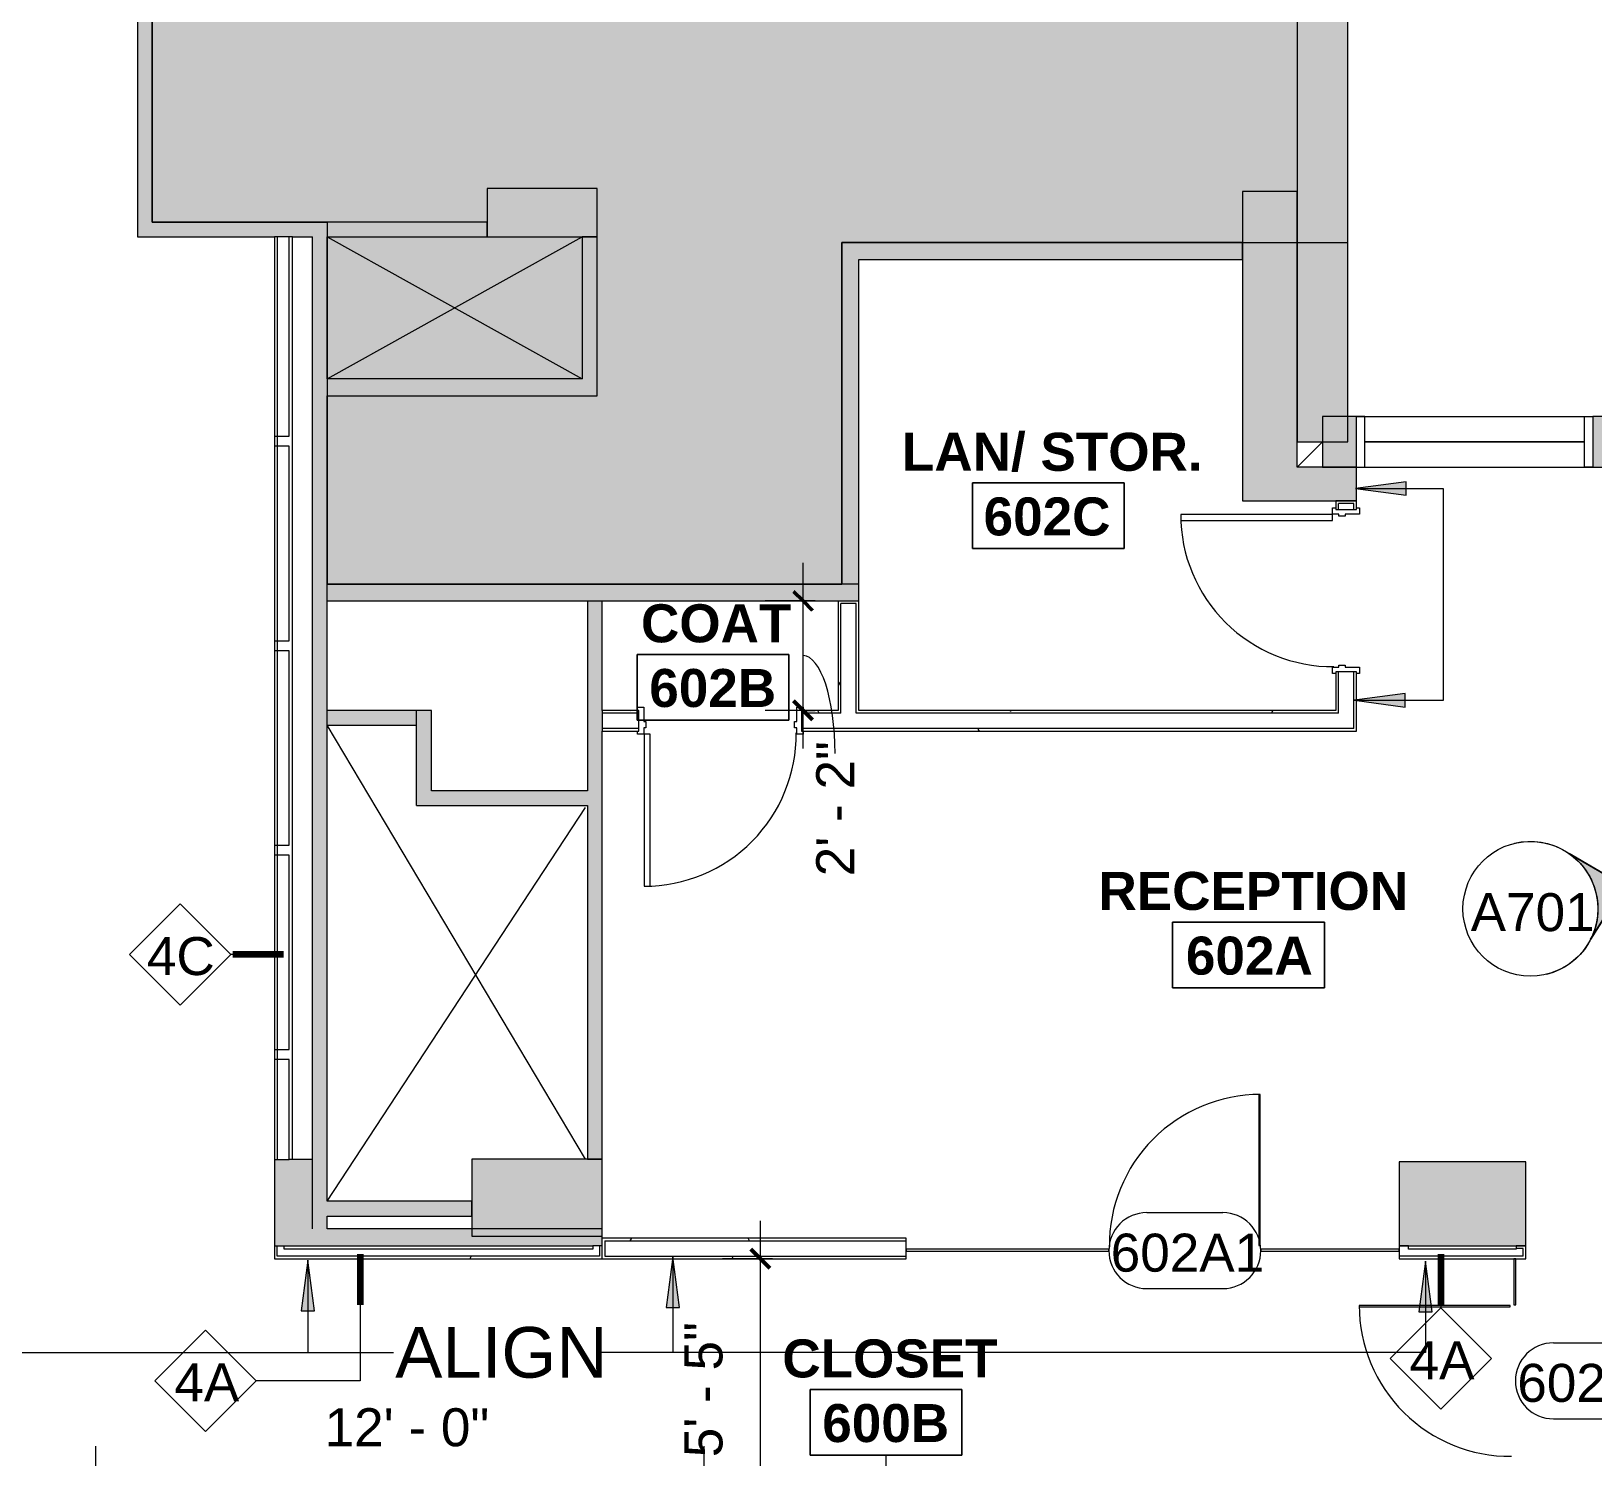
# Model space of a CAD drawing. Header units: inches. Extents: x 920 to 3279, y -557 to 1354.
# Drawn here: x 2003.6 to 2373.5, y 470.1 to 807.7 of the extents above; entities that cross this region are included whole.
import ezdxf

# ---------------------------------------------------------------- set-up
doc = ezdxf.new("R2010")
doc.units = ezdxf.units.IN
doc.header["$MEASUREMENT"] = 0
for name, color, linetype, lineweight in [('1600 K ST 6th Floor-Clean-REVISED_dwg', 8, 'Continuous', 9), ('A-ANNO-DIMS', 211, 'Continuous', 9), ('A-ANNO-DIMS-96', 211, 'Continuous', 9), ('A-AREA-IDEN', 2, 'Continuous', 9), ('A-COLS', 52, 'Continuous', 13), ('A-DETL', 90, 'Continuous', 9), ('A-DETL-GENF', 92, 'Continuous', 9), ('A-DOOR', 31, 'Continuous', 13), ('A-DOOR-IDEN', 31, 'Continuous', 9), ('A-GLAZ-CURT', 52, 'Continuous', 9), ('A-Glaz-Exst', 7, 'Continuous', 9), ('A-WALL', 113, 'Continuous', 13), ('A-WALL-IDEN', 211, 'Continuous', 9), ('A-WALL-PATT', 111, 'Continuous', 13), ('G-ANNO-SYMB', 111, 'Continuous', 9), ('G-ANNO-TEXT', 4, 'Continuous', 9), ('I-WALL', 2, 'Continuous', 13), ('XAR$0$AFLEV', 7, 'Continuous', 9)]:
    doc.layers.add(name, color=color, linetype=linetype, lineweight=lineweight)
doc.styles.add('Arial', font='arial.ttf', dxfattribs={"height": 9})
doc.styles.add('Swis721 Lt BT', font='swissl.ttf', dxfattribs={"height": 12})
doc.styles.add('Swis721 Lt BT_2', font='swissl.ttf', dxfattribs={"height": 9})
doc.styles.add('Swis721 Lt BT_B', font='', dxfattribs={"height": 9})
doc.styles.get('Swis721 Lt BT_B').set_extended_font_data('Swis721 Lt BT', bold=True)
doc.dimstyles.new('OTJ_-_3_32__Linear__1_2__Tolerance', dxfattribs={"dimscale": 12, "dimtxt": 9.497835, "dimasz": 0.375, "dimexe": 0.75, "dimexo": 0.5, "dimgap": 0.5, "dimtad": 1, "dimdec": 1, "dimrnd": 0.5, "dimzin": 3, "dimdsep": 46, "dimlunit": 4, "dimtxsty": 'Swis721 Lt BT_2', "dimblk1": 'OBLIQUE', "dimblk2": 'OBLIQUE', "dimsah": 1, "dimcen": 0.09, "dimdle": 0.75, "dimazin": 0, "dimtfac": 1, "dimtdec": 4, "dimtix": 1, "dimtmove": 0, "dimatfit": 3, "dimfxl": 1, "dimtvp": 1, "dimfrac": 2, "dimtolj": 1, "dimtzin": 0, "dimarcsym": 2})
doc.dimstyles.new('OTJ_-_3_32__Linear__1_2__Tolerance_1', dxfattribs={"dimscale": 12, "dimtxt": 9.497835, "dimasz": 0.375, "dimexe": 0.75, "dimexo": 0.5, "dimgap": 0.5, "dimtad": 1, "dimdec": 1, "dimrnd": 0.5, "dimzin": 3, "dimdsep": 46, "dimlunit": 4, "dimtxsty": 'Swis721 Lt BT_2', "dimblk1": 'OBLIQUE', "dimblk2": 'OBLIQUE', "dimsah": 1, "dimcen": 0.09, "dimdle": 0.75, "dimazin": 0, "dimtfac": 1, "dimtdec": 4, "dimtix": 1, "dimtmove": 1, "dimatfit": 3, "dimfxl": 1, "dimtvp": 1, "dimfrac": 2, "dimtolj": 1, "dimtzin": 0, "dimarcsym": 2})
pattern_1 = [(0, (1742.605, 0), (30.72, 7.68), [1.267, -21.773, 1.267, -21.773, -122.88]), (0, (1742.605, 0), (30.72, 7.68), [-46.08, 1.267, -44.813, 1.267, -21.773, -53.76]), (0, (1742.605, 0), (30.72, 7.68), [-115.2, 1.267, -14.093, 1.267, -37.133]), (120, (1754.125, 3.84), (-22.011075, 22.7643), [1.267, -21.773, 1.267, -21.773, -122.88]), (120, (1754.125, 3.84), (-22.011075, 22.7643), [-46.08, 1.267, -44.813, 1.267, -21.773, -53.76]), (120, (1754.125, 3.84), (-22.011075, 22.7643), [-115.2, 1.267, -14.093, 1.267, -37.133]), (240, (1757.965, 19.2), (-8.708925, -30.4443), [1.267, -21.773, 1.267, -21.773, -122.88]), (240, (1757.965, 19.2), (-8.708925, -30.4443), [-46.08, 1.267, -44.813, 1.267, -21.773, -53.76]), (240, (1757.965, 19.2), (-8.708925, -30.4443), [-115.2, 1.267, -14.093, 1.267, -37.133])]

# ---------------------------------------------------------------- blocks, each defined once
blk = doc.blocks.new('existing columns - existing columns-7228682-Level XX  CONSTRUCTION')
at = {"layer": 'A-COLS', "lineweight": 9}
h = blk.add_hatch(color=7, dxfattribs=at)
h.paths.add_polyline_path([(384.5, 264.85), (384.5, 284.85), (359.5, 284.85), (359.5, 264.85)], flags=0)
h.paths.add_polyline_path([(1273.33, 265.1), (1296.58, 265.1), (1296.58, 284.6), (1273.33, 284.6)], flags=0)
h.paths.add_polyline_path([(614.75, 265.1), (614.75, 284.6), (585.25, 284.6), (585.25, 265.1)], flags=0)
h.paths.add_polyline_path([(162.62, 265.35), (162.62, 284.85), (125.37, 284.85), (125.37, 265.35)], flags=0)
h.paths.add_polyline_path([(816.33, 265.6), (841.58, 265.6), (841.58, 284.1), (816.33, 284.1)], flags=0)
h.paths.add_polyline_path([(1043.14, 265.6), (1070.77, 265.6), (1070.77, 284.1), (1043.14, 284.1), (1043.14, 267.07)], flags=0)
h.paths.add_polyline_path([(1297.94, 517.56), (1297.94, 540.06), (1274.69, 540.06), (1274.69, 517.56)], flags=0)
h.paths.add_polyline_path([(1049.47, 518.87), (1070.77, 518.87), (1070.77, 538.75), (1043.14, 538.75), (1043.14, 518.87)], flags=0)
h.paths.add_polyline_path([(816.33, 520.1), (841.58, 520.1), (841.58, 538.22), (816.33, 538.22)], flags=0)
h.paths.add_polyline_path([(615, 520.1), (615, 539.97), (585, 539.97), (585, 520.1)], flags=0)
h.paths.add_polyline_path([(365.37, 522.37), (396.25, 522.37), (396.25, 540.6), (365.37, 540.6)], flags=0)
h.paths.add_polyline_path([(369, 759.02), (395, 759.02), (395, 770.52), (369, 770.52)], flags=0)
at = {"layer": 'A-COLS', "color": 8, "lineweight": 20}
for p, q in [((395, 770.52), (369, 770.52)), ((369, 770.52), (369, 759.02)), ((395, 759.02), (395, 770.52)), ((369, 759.02), (395, 759.02)), ((396.25, 540.6), (365.37, 540.6)), ((365.37, 540.6), (365.37, 522.37)), ((396.25, 522.37), (396.25, 540.6)), ((615, 539.97), (585, 539.97)), ((585, 539.97), (585, 520.1)), ((615, 520.1), (615, 539.97)), ((365.37, 522.37), (396.25, 522.37)), ((585, 520.1), (615, 520.1))]:
    blk.add_line(p, q, dxfattribs=at)
blk = doc.blocks.new('perimeter columns - perimeter columns-7228800-Level XX  CONSTRUCTION')
at = {"layer": 'A-COLS', "lineweight": 9}
h = blk.add_hatch(color=7, dxfattribs=at)
h.paths.add_polyline_path([(12, 84), (59, 84), (59, 94), (12, 94)], flags=0)
h.paths.add_polyline_path([(573.1, 84), (629, 84), (629, 94), (571, 94), (571, 84)], flags=0)
h.paths.add_polyline_path([(743.95, 84), (743.95, 94), (685, 94), (685, 84)], flags=0)
h.paths.add_polyline_path([(173, 84), (173, 94), (115, 94), (115, 84)], flags=0)
h.paths.add_polyline_path([(1390.51, 84), (1421.51, 84), (1426.24, 85.3), (1422.09, 94), (1390.51, 94)], flags=0)
h.paths.add_polyline_path([(229, 84), (287, 84), (287, 94), (229, 94)], flags=0)
h.paths.add_polyline_path([(953.95, 84), (953.95, 94), (931.95, 94), (931.95, 84), (953.33, 84)], flags=0)
h.paths.add_polyline_path([(457, 84), (515, 84), (515, 94), (457, 94)], flags=0)
h.paths.add_polyline_path([(343, 84), (401, 84), (401, 94), (343, 94)], flags=0)
h.paths.add_polyline_path([(1079.95, 84), (1079.95, 94), (1056.95, 94), (1056.95, 84)], flags=0)
h.paths.add_polyline_path([(1159.95, 84), (1184.95, 84), (1184.95, 94), (1159.95, 94)], flags=0)
h.paths.add_polyline_path([(1287.95, 84), (1305.95, 84), (1305.95, 94), (1287.95, 94)], flags=0)
h.paths.add_polyline_path([(838.95, 84), (838.95, 94), (819.95, 94), (819.95, 84), (838.33, 84)], flags=0)
h.paths.add_polyline_path([(1523.01, 178.61), (1524.2, 182.34), (1524.2, 206.47), (1515.95, 206.47), (1515.95, 182.29), (1519.44, 180.47)], flags=0)
h.paths.add_polyline_path([(1524.2, 318.22), (1524.2, 348.22), (1515.95, 348.22), (1515.95, 318.22)], flags=0)
h.paths.add_polyline_path([(1524.2, 436.04), (1524.2, 456.04), (1515.95, 456.04), (1515.95, 436.04)], flags=0)
h.paths.add_polyline_path([(1524.2, 551.04), (1524.2, 569.54), (1515.95, 569.54), (1515.95, 551.04)], flags=0)
h.paths.add_polyline_path([(1515.95, 680.5), (1524.2, 680.5), (1524.2, 704.5), (1515.95, 704.5)], flags=0)
h.paths.add_polyline_path([(722.81, 696.5), (739.8, 696.5), (739.8, 704.5), (722.81, 704.5)], flags=0)
h.paths.add_polyline_path([(946.41, 696.5), (952.2, 696.5), (952.2, 704.5), (932.2, 704.5), (932.2, 696.5)], flags=0)
h.paths.add_polyline_path([(833.7, 696.5), (833.7, 704.5), (815.2, 704.5), (815.2, 696.5)], flags=0)
h.paths.add_polyline_path([(574.9, 696.5), (574.9, 704.5), (560.9, 704.5), (560.9, 769.75), (547.9, 769.75), (547.9, 696.5), (573.1, 696.5)], flags=0)
h.paths.add_polyline_path([(1270.45, 696.5), (1301.45, 696.5), (1301.45, 704.5), (1270.45, 704.5)], flags=0)
h.paths.add_polyline_path([(1385.45, 696.5), (1410.45, 696.5), (1410.45, 704.5), (1385.45, 704.5)], flags=0)
h.paths.add_polyline_path([(1179.83, 696.5), (1182.95, 696.5), (1182.95, 704.5), (1159.7, 704.5), (1159.7, 696.5), (1174.08, 696.5)], flags=0)
h.paths.add_polyline_path([(1049.7, 696.5), (1075.7, 696.5), (1075.7, 704.5), (1049.7, 704.5)], flags=0)
at = {"layer": 'A-COLS', "color": 8, "lineweight": 20}
for p, q in [((560.9, 769.75), (547.9, 769.75)), ((547.9, 769.75), (547.9, 696.5)), ((560.9, 704.5), (560.9, 769.75)), ((574.9, 704.5), (560.9, 704.5)), ((574.9, 696.5), (574.9, 704.5)), ((547.9, 696.5), (574.9, 696.5))]:
    blk.add_line(p, q, dxfattribs=at)
blk = doc.blocks.new('System Panel - Glazed-7455454-Level XX  CONSTRUCTION')
at = {"layer": 'A-GLAZ-CURT', "lineweight": 13}
for p, q in [((16.375, 0.125), (-16.375, 0.125)), ((-16.375, 0.125), (-16.375, -0.375)), ((16.375, -0.375), (16.375, 0.125)), ((-16.375, -0.375), (16.375, -0.375))]:
    blk.add_line(p, q, dxfattribs=at)
blk = doc.blocks.new('CW-Single Glass Door - Patch Only - Short Pull-7455455-Level XX  CONSTRUCTION')
at = {"layer": 'A-DOOR'}
for p, q in [((-17.5, -1.25), (-17.875, -1.25)), ((-17.875, -1.25), (-17.875, -37)), ((-17.5, -37), (-17.5, -1.25)), ((-17.875, -37), (-17.5, -37))]:
    blk.add_line(p, q, dxfattribs=at)
at = {"layer": 'A-DOOR', "lineweight": 9}
blk.add_arc((-17.875, -1.25), 35.75, 270, 0.5, dxfattribs=at)
blk = doc.blocks.new('System Panel - Glazed-7455447-Level XX  CONSTRUCTION')
at = {"layer": 'A-GLAZ-CURT', "lineweight": 13}
for p, q in [((24, 0.125), (-24, 0.125)), ((-24, 0.125), (-24, -0.375)), ((24, -0.375), (24, 0.125)), ((-24, -0.375), (24, -0.375))]:
    blk.add_line(p, q, dxfattribs=at)
blk = doc.blocks.new('Door - Single - Solid Door-7446633-Level XX  CONSTRUCTION')
at = {"layer": 'A-DOOR', "lineweight": 9}
for p, q in [((-15.63, 3.1), (-14.13, 3.1)), ((-15.63, 2.35), (-15.63, 3.1)), ((-14.13, 3.1), (-14.13, -0.28)), ((22.12, 3.1), (23.62, 3.1)), ((22.12, -0.28), (22.12, 3.1)), ((23.62, 3.1), (23.62, 2.35)), ((-15.63, -3.28), (-15.63, -2.53)), ((-14.13, -3.28), (-15.63, -3.28)), ((-14.13, -0.28), (-13.63, -0.28)), ((-14.13, -1.78), (-14.13, -3.28)), ((-13.63, -1.78), (-14.13, -1.78)), ((-13.63, -0.28), (-13.63, -1.78)), ((21.62, -0.28), (22.12, -0.28)), ((21.62, -1.78), (21.62, -0.28)), ((22.12, -1.78), (21.62, -1.78)), ((22.12, -3.28), (22.12, -1.78)), ((23.62, -3.28), (22.12, -3.28)), ((23.62, -2.53), (23.62, -3.28))]:
    blk.add_line(p, q, dxfattribs=at)
at = {"layer": 'A-DOOR'}
for p, q in [((-12.63, -3.28), (-14.01, -3.28)), ((-14.01, -3.28), (-14.01, -39.28)), ((-12.63, -39.28), (-12.63, -3.28)), ((-14.01, -39.28), (-12.63, -39.28))]:
    blk.add_line(p, q, dxfattribs=at)
at = {"layer": 'A-DOOR', "lineweight": 9}
blk.add_arc((-14.01, -3.28), 36, 270, 0.5, dxfattribs=at)
blk = doc.blocks.new('System Panel - Glazed-7555249-Level XX  CONSTRUCTION')
at = {"layer": 'A-GLAZ-CURT', "lineweight": 13}
for p, q in [((5.45, 0.375), (-5.45, 0.375)), ((-5.45, 0.375), (-5.45, -0.125)), ((5.45, -0.125), (5.45, 0.375)), ((-5.45, -0.125), (5.45, -0.125))]:
    blk.add_line(p, q, dxfattribs=at)
blk = doc.blocks.new('CW-Single Glass Door - Patch Only - Short Pull-7555260-Level XX  CONSTRUCTION')
at = {"layer": 'A-DOOR'}
for p, q in [((-17.5, -1.25), (-17.875, -1.25)), ((-17.875, -1.25), (-17.875, -37)), ((-17.5, -37), (-17.5, -1.25)), ((-17.875, -37), (-17.5, -37))]:
    blk.add_line(p, q, dxfattribs=at)
at = {"layer": 'A-DOOR', "lineweight": 9}
blk.add_arc((-17.875, -1.25), 35.75, 270, 0.5, dxfattribs=at)
blk = doc.blocks.new('1600 K ST 6th Floor-Clean-REVISED_dwg-7023626-Level XX  CONSTRUCTION')
at = {"layer": 'A-Glaz-Exst'}
for p, q in [((576.9, 716.5), (574.9, 716.5)), ((574.9, 716.5), (630.9, 716.5)), ((628.9, 716.5), (630.9, 716.5)), ((574.9, 704.5), (630.9, 704.5))]:
    blk.add_line(p, q, dxfattribs=at)
at = {"layer": 'A-Glaz-Exst', "flags": 128}
for points in [[(574.9, 704.5), (576.9, 704.5), (576.9, 716.5)], [(630.9, 704.5), (628.9, 704.5), (628.9, 716.5)], [(576.9, 710.5), (576.9, 710.5), (628.9, 710.5), (628.9, 710.5), (576.9, 710.5), (576.9, 710.5), (628.9, 710.5)]]:
    blk.add_lwpolyline(points, dxfattribs=at)
at = {"layer": 'A-WALL-PATT', "color": 7, "lineweight": 9}
for p, q in [((560.9, 704.5), (566.9, 710.5)), ((566.9, 710.5), (560.9, 704.5))]:
    blk.add_line(p, q, dxfattribs=at)
at = {"layer": 'XAR$0$AFLEV'}
for p, q in [((331.1, 725.42), (391.5, 759.02)), ((331.1, 759.02), (391.5, 725.42)), ((392.25, 540.6), (331.1, 643.37)), ((331.1, 530.62), (392.25, 623.87))]:
    blk.add_line(p, q, dxfattribs=at)
blk = doc.blocks.new('Room Tag - Room Name and Number-3379422-Level XX  CONSTRUCTION')
at = {"layer": 'A-AREA-IDEN'}
for p, q in [((-0.1881, -0.1636), (-0.1881, -0.0018)), ((-0.1881, -0.0018), (0.1869, -0.0018)), ((0.1869, -0.0018), (-0.1881, -0.0018)), ((-0.1881, -0.0018), (-0.1881, -0.1636)), ((0.1869, -0.0018), (0.1869, -0.1636)), ((0.1869, -0.1636), (0.1869, -0.0018)), ((0.1869, -0.1636), (-0.1881, -0.1636)), ((-0.1881, -0.1636), (0.1869, -0.1636))]:
    blk.add_line(p, q, dxfattribs=at)
blk = doc.blocks.new('Door Tag - Door Tag-41184-Level XX  CONSTRUCTION')
at = {"layer": 'A-DOOR-IDEN'}
for p, q in [((-0.09375, 0.09375), (0.09375, 0.09375)), ((-0.09375, -0.09375), (0.09375, -0.09375))]:
    blk.add_line(p, q, dxfattribs=at)
for centre, start, end in [((-0.09375, 0), 90, 270), ((0.09375, 0), 270, 90)]:
    blk.add_arc(centre, 0.09375, start, end, dxfattribs=at)
blk = doc.blocks.new('Wall Tag - 1_4_-62626-Level XX  CONSTRUCTION')
at = {"layer": 'A-WALL-IDEN'}
for p, q in [((-0.125, 0), (0, 0.125)), ((0, 0.125), (0.125, 0)), ((-0.125, 0), (0, -0.125)), ((0, -0.125), (0.125, 0))]:
    blk.add_line(p, q, dxfattribs=at)
blk = doc.blocks.new('DIMBLOCK14-Level XX  CONSTRUCTION')
at = {"layer": 'A-ANNO-DIMS-96', "transparency": 16777216}
for p, q in [((2176.33, 443.1), (2176.33, 526)), ((2179.15, 517), (2167.33, 517)), ((2176.33, 517), (2179.15, 517)), ((2179.15, 452.1), (2167.33, 452.1)), ((2176.33, 452.1), (2179.15, 452.1))]:
    blk.add_line(p, q, dxfattribs=at)
at = {"layer": 'A-ANNO-DIMS-96', "lineweight": 50, "transparency": 16777216}
for p, q in [((2176.33, 517), (2174.08, 519.25)), ((2176.33, 517), (2178.58, 514.75)), ((2176.33, 452.1), (2174.08, 454.35)), ((2176.33, 452.1), (2178.58, 449.85))]:
    blk.add_line(p, q, dxfattribs=at)
at = {"layer": 'A-ANNO-DIMS-96', "color": 0, "transparency": 16777216, "insert": (2158.32, 470), "char_height": 9, "width": 34.9159, "attachment_point": 1, "rotation": 90, "line_spacing_factor": 1.005062, "style": 'Swis721 Lt BT_2'}
blk.add_mtext('5\' - 5"', dxfattribs=at)
blk = doc.blocks.new('_Oblique')
at = {"color": 0, "linetype": 'ByBlock', "lineweight": -2}
blk.add_line((-0.5, -0.5), (0.5, 0.5), dxfattribs=at)
blk = doc.blocks.new('Elevation - Filled Arrow 2-347888-Level XX  CONSTRUCTION')
at = {"layer": 'G-ANNO-SYMB'}
blk.add_circle((0, 0), 0.1664, dxfattribs=at)
blk = doc.blocks.new('Elevation - Filled Arrow-151867-Level XX  CONSTRUCTION')
at = {"layer": 'G-ANNO-SYMB'}
h = blk.add_hatch(color=256, dxfattribs=at)
edge = h.paths.add_edge_path(flags=0)
edge.add_line((0, 0.2393), (0.1103, 0.1247))
edge.add_arc((-0.0002, -0.0002), 0.1667, 48.498, 130.5571)
edge.add_line((-0.1085, 0.1265), (0, 0.2393))
for p, q in [((0, 0.2393), (-0.1085, 0.1265)), ((-0.1084, 0.1266), (0, 0.2393)), ((0, 0.2393), (-0.1084, 0.1266)), ((0, 0.2393), (0.11, 0.1249)), ((0.1103, 0.1247), (0, 0.2393))]:
    blk.add_line(p, q, dxfattribs=at)
blk.add_arc((-0.0002, -0.0002), 0.1667, 48.498, 130.5571, dxfattribs=at)
blk.add_ellipse((-0.0002, -0.0001), major_axis=(-0.1667, 0), ratio=0.999376, start_param=3.141593, end_param=6.283185, dxfattribs=at)
blk = doc.blocks.new('DIMBLOCK19-Level XX  CONSTRUCTION')
at = {"layer": 'A-ANNO-DIMS-96', "transparency": 16777216}
for p, q in [((2018.88, 462.97), (2018.88, 472.6)), ((2163, 462.97), (2163, 472.6)), ((2009.88, 463.6), (2172, 463.6)), ((2018.88, 463.6), (2018.88, 462.97)), ((2163, 463.6), (2163, 462.97))]:
    blk.add_line(p, q, dxfattribs=at)
at = {"layer": 'A-ANNO-DIMS-96', "lineweight": 50, "transparency": 16777216}
for p, q in [((2018.88, 463.6), (2016.63, 461.35)), ((2018.88, 463.6), (2021.13, 465.85)), ((2163, 463.6), (2160.75, 461.35)), ((2163, 463.6), (2165.25, 465.85))]:
    blk.add_line(p, q, dxfattribs=at)
at = {"layer": 'A-ANNO-DIMS-96', "color": 0, "transparency": 16777216, "insert": (2073.07, 481.61), "char_height": 9, "width": 42.8759, "attachment_point": 1, "line_spacing_factor": 1.005062, "style": 'Swis721 Lt BT_2'}
blk.add_mtext('12\' - 0"', dxfattribs=at)
blk = doc.blocks.new('DIMBLOCK22-Level XX  CONSTRUCTION')
at = {"layer": 'A-ANNO-DIMS-96', "transparency": 16777216}
for p, q in [((2186.43, 637.87), (2186.43, 681.82)), ((2189.25, 672.82), (2177.43, 672.82)), ((2186.43, 672.82), (2189.25, 672.82)), ((2189.25, 646.87), (2177.43, 646.87)), ((2186.43, 646.87), (2189.25, 646.87))]:
    blk.add_line(p, q, dxfattribs=at)
at = {"layer": 'A-ANNO-DIMS-96', "lineweight": 50, "transparency": 16777216}
for p, q in [((2186.43, 672.82), (2184.18, 675.07)), ((2186.43, 672.82), (2188.68, 670.57)), ((2186.43, 646.87), (2184.18, 649.12)), ((2186.43, 646.87), (2188.68, 644.62))]:
    blk.add_line(p, q, dxfattribs=at)
at = {"layer": 'A-ANNO-DIMS-96', "transparency": 16777216}
blk.add_ellipse((2186.43, 636.69), major_axis=(0, 23.16), ratio=0.327367, start_param=4.712389, end_param=6.283185, dxfattribs=at)
at = {"layer": 'A-ANNO-DIMS-96', "color": 0, "transparency": 16777216, "insert": (2189.53, 607.59), "char_height": 9, "width": 34.9159, "attachment_point": 1, "rotation": 90, "line_spacing_factor": 1.005062, "style": 'Swis721 Lt BT_2'}
blk.add_mtext('2\' - 2"', dxfattribs=at)

msp = doc.modelspace()

# ---------------------------------------------------------------- hatches: boundary and pattern name
at = {"layer": 'A-DETL-GENF'}
h = msp.add_hatch(color=9, dxfattribs=at)
h.paths.add_polyline_path([(1971.61, 72), (1971.61, 94), (1994.01, 94), (1994.01, 278), (1950.01, 278.03), (1950.01, 330.67), (1949.26, 330.67), (1949.26, 332.17), (1950.76, 332.17), (1950.76, 332.67), (1952.26, 332.67), (1952.26, 332.17), (1954.01, 332.17), (1954.01, 368.42), (1952.26, 368.42), (1952.26, 367.92), (1950.76, 367.92), (1950.76, 368.42), (1949.26, 368.42), (1949.26, 369.92), (1950.01, 369.92), (1950.01, 372.3), (1792.61, 372.3), (1792.61, 288.8), (1754.61, 288.8), (1754.61, 94), (1801.61, 94), (1801.61, 72), (1857.61, 72), (1857.61, 94), (1915.61, 94), (1915.61, 72), (1969.46, 72)], flags=0)
h.paths.add_polyline_path([(1742.61, 72), (1754.61, 72), (1754.61, 78), (1742.61, 78), (1742.61, 76.47)], flags=0)
h.paths.add_polyline_path([(1905.23, 265.35), (1867.98, 265.35), (1867.98, 284.85), (1905.23, 284.85), (1905.23, 267.07)], flags=0)
h.paths.add_polyline_path([(1754.61, 292.3), (1789.11, 292.3), (1789.11, 372.3), (1754.61, 372.3), (1754.61, 326.8)], flags=0)
h.paths.add_polyline_path([(1835.96, 378.3), (1908.61, 378.3), (1908.61, 415.17), (1914.7, 415.17), (1914.7, 411.67), (1912.11, 411.67), (1912.11, 378.3), (1946.01, 378.3), (1946.01, 411.67), (1942.7, 411.67), (1942.7, 415.17), (1946.01, 415.17), (1946.01, 422.55), (1954.01, 422.55), (1954.01, 462.55), (1946.01, 462.55), (1946.01, 466.3), (1754.61, 466.3), (1754.61, 378.3), (1826.58, 378.3)], flags=0)
h.paths.add_polyline_path([(1842.64, 472.3), (1864.61, 472.3), (1864.61, 473.89), (1863.86, 473.89), (1863.86, 475.39), (1864.61, 475.39), (1864.61, 505.64), (1863.86, 505.64), (1863.86, 507.14), (1864.61, 507.14), (1864.58, 520.87), (1846.11, 520.87), (1846.11, 537.12), (1851.11, 537.12), (1851.11, 628.62), (1754.61, 628.62), (1754.61, 472.3), (1808.9, 472.3)], flags=0)
h.paths.add_polyline_path([(1863.01, 537.12), (1945.61, 537.12), (1945.61, 570.5), (1953.61, 570.5), (1953.61, 612.5), (1945.61, 612.5), (1945.61, 642.5), (1857.11, 642.5), (1857.11, 537.12)], flags=0)
h.paths.add_polyline_path([(1835.45, 632.62), (1851.11, 632.62), (1851.11, 656.22), (1754.61, 656.22), (1754.61, 632.62), (1796.34, 632.62)], flags=0)
h.paths.add_polyline_path([(1857.11, 650.5), (1945.61, 650.5), (1945.61, 680.5), (1953.61, 680.5), (1953.61, 722.5), (1945.61, 722.5), (1945.61, 754.28), (1857.11, 754.28), (1857.11, 656.22)], flags=0)
h.paths.add_polyline_path([(1840, 660.11), (1851.11, 660.11), (1851.11, 754.28), (1846.61, 754.28), (1846.61, 771.47), (1863.11, 771.47), (1863.11, 799), (1863.01, 799), (1863.01, 845.5), (1754.61, 845.5), (1754.61, 660.11), (1796.34, 660.11)], flags=0)
h.paths.add_polyline_path([(2078.77, 676.82), (2195.61, 676.82), (2195.61, 757.69), (2290.51, 757.69), (2290.51, 769.75), (2303.51, 769.75), (2303.51, 832.75), (2293.51, 832.75), (2293.51, 878.5), (2303.51, 878.5), (2303.51, 934.62), (2293.51, 934.62), (2293.51, 980.37), (2303.51, 980.37), (2303.51, 1036.5), (2293.51, 1036.5), (2293.51, 1082.25), (2303.51, 1082.25), (2303.51, 1138.25), (2293.51, 1138.25), (2293.51, 1185.37), (2303.51, 1185.37), (2303.51, 1333.62), (2293.51, 1333.62), (2293.51, 1341.62), (2253.11, 1341.62), (2253.11, 1353.62), (2197.11, 1353.62), (2197.11, 1333.62), (2121.61, 1333.62), (2121.61, 1353.62), (2065.61, 1353.62), (2065.61, 1333.62), (2017.61, 1333.62), (2017.61, 1353.62), (1961.61, 1353.62), (1961.61, 1333.62), (1922.11, 1333.62), (1922.11, 1353.62), (1866.11, 1353.62), (1866.11, 1333.62), (1826.61, 1333.62), (1826.61, 1353.62), (1770.61, 1353.62), (1770.61, 1333.62), (1754.61, 1333.62), (1754.61, 1162.37), (1764.86, 1162.37), (1764.86, 1157.37), (1779.86, 1157.37), (1779.86, 1107.62), (1754.61, 1107.62), (1754.61, 974.75), (1817.11, 974.75), (1817.11, 945.5), (1856.61, 945.5), (1856.61, 955.33), (1886.61, 955.33), (1886.61, 945.5), (1952.01, 945.5), (1952.01, 938.21), (1946.01, 938.21), (1946.01, 939.5), (1916.11, 939.5), (1916.11, 907.1), (1946.01, 907.1), (1946.01, 908.21), (1952.01, 908.21), (1952.01, 907.1), (2032.21, 907.1), (2032.21, 762.52), (2111.61, 762.52), (2111.61, 770.52), (2137.61, 770.52), (2137.61, 721.42), (2073.71, 721.42), (2073.71, 676.82), (2077.86, 676.82)], flags=0)
h.paths.add_polyline_path([(2076.07, 725.42), (2134.11, 725.42), (2134.11, 759.02), (2073.71, 759.02), (2073.71, 725.42)], flags=0)
h.paths.add_polyline_path([(1945.61, 760.28), (1945.61, 793), (1910.63, 793), (1910.63, 799), (1876.63, 799), (1876.63, 793), (1869.11, 793), (1869.11, 771.47), (1908.61, 771.47), (1908.61, 760.28), (1944.09, 760.28)], flags=0)
h.paths.add_polyline_path([(1919.8, 851.5), (1946.01, 851.5), (1946.01, 855.97), (1945.26, 855.97), (1945.26, 857.47), (1946.01, 857.47), (1946.01, 893.72), (1945.26, 893.72), (1945.26, 895.22), (1946.01, 895.22), (1946.01, 903.1), (1912.11, 903.1), (1912.11, 939.5), (1754.61, 939.5), (1754.61, 851.5), (1882.9, 851.5)], flags=0)
h.paths.add_polyline_path([(2140.61, 938.5), (2116.11, 938.5), (2116.11, 956.5), (2140.61, 956.5)], flags=0)
h.paths.add_polyline_path([(1754.61, 945.5), (1813.11, 945.5), (1813.11, 970.75), (1754.61, 970.75)], flags=0)
h.paths.add_polyline_path([(1944.36, 1126.37), (1924.86, 1126.37), (1924.86, 1162.37), (1944.36, 1162.37)], flags=0)
h.paths.add_polyline_path([(2159.36, 1143.25), (2140.86, 1143.25), (2140.86, 1162.37), (2159.36, 1162.37)], flags=0)
h.paths.add_polyline_path([(2315.51, 1341.62), (2315.51, 1353.62), (2309.51, 1353.62), (2309.51, 1341.62)], flags=0)
h.paths.add_polyline_path([(1742.61, 1341.62), (1754.61, 1341.62), (1754.61, 1353.62), (1742.61, 1353.62)], flags=0)
at = {"layer": 'A-WALL-PATT', "lineweight": 9}
for points in [[(2315.51, 710.5), (2315.51, 1341.62), (2303.51, 1341.62), (2303.51, 710.5)], [(2028.71, 759.02), (2032.21, 759.02), (2032.21, 907.1), (2028.71, 903.1), (2028.71, 762.52)], [(2070.21, 759.02), (2111.61, 759.02), (2111.61, 762.52), (2032.21, 762.52), (2032.21, 759.02), (2065.46, 759.02)], [(2070.21, 524.1), (2073.71, 524.1), (2073.71, 759.02), (2070.21, 759.02), (2070.21, 581.14)], [(2134.11, 725.42), (2137.61, 725.42), (2137.61, 759.02), (2134.11, 759.02), (2134.11, 738.18)], [(2199.61, 753.69), (2290.51, 753.69), (2290.51, 757.69), (2195.61, 757.69), (2195.61, 753.69)], [(2195.61, 676.82), (2199.61, 676.82), (2199.61, 753.69), (2195.61, 753.69), (2195.61, 738.18)], [(2073.71, 721.42), (2137.61, 721.42), (2137.61, 725.42), (2073.71, 725.42)], [(2315.51, 704.5), (2317.51, 704.5), (2317.51, 716.5), (2315.51, 716.5), (2315.51, 710.5), (2309.51, 710.5), (2309.51, 704.5)], [(2393.05, 704.5), (2399.81, 704.5), (2399.81, 716.5), (2373.51, 716.5), (2373.51, 704.5), (2389.72, 704.5)], [(2073.71, 672.82), (2199.61, 672.82), (2199.61, 676.82), (2073.71, 676.82)], [(2138.86, 540.6), (2138.86, 672.82), (2135.36, 672.82), (2135.36, 540.6)], [(2094.86, 643.37), (2094.86, 646.87), (2073.71, 646.87), (2073.71, 643.37)], [(2094.86, 627.87), (2098.36, 627.87), (2098.36, 646.87), (2094.86, 646.87), (2094.86, 628.2)], [(2094.86, 624.37), (2135.36, 624.37), (2135.36, 627.87), (2094.86, 627.87)], [(2061.21, 520.1), (2070.21, 520.1), (2070.21, 540.52), (2061.21, 540.52), (2061.21, 524.1)], [(2076.35, 527.12), (2107.98, 527.12), (2107.98, 530.62), (2073.71, 530.62), (2073.71, 527.12)], [(2107.98, 520.1), (2138.86, 520.1), (2138.86, 522.37), (2107.98, 522.37), (2107.98, 524.1), (2070.21, 524.1), (2070.21, 520.1), (2099.3, 520.1)]]:
    msp.add_hatch(color=7, dxfattribs=at).paths.add_polyline_path(points, flags=0)
h = msp.add_hatch(dxfattribs=at)
h.set_pattern_fill('FP_2', color=256, style=0, pattern_type=2)
h.set_pattern_definition(pattern_1)
h.paths.add_polyline_path([(2061.83, 540.52), (2061.83, 566.59), (2061.21, 566.59), (2061.21, 540.52)], flags=0)
h.paths.add_polyline_path([(2061.83, 612.62), (2061.83, 615), (2061.21, 615), (2061.21, 612.62)], flags=0)
h.paths.add_polyline_path([(2061.21, 661.03), (2061.83, 661.03), (2061.83, 663.4), (2061.21, 663.4)], flags=0)
h.paths.add_polyline_path([(2061.21, 711.81), (2061.83, 759.02), (2061.21, 759.02), (2061.21, 738.18)], flags=0)
h.paths.add_polyline_path([(2061.21, 709.43), (2061.83, 709.43), (2061.83, 711.81), (2061.21, 711.81)], flags=0)
h = msp.add_hatch(dxfattribs=at)
h.set_pattern_fill('FP_2', color=256, style=0, pattern_type=2)
h.set_pattern_definition(pattern_1)
h.paths.add_polyline_path([(2194.73, 646.87), (2195.36, 646.87), (2195.36, 672.2), (2198.98, 672.2), (2198.96, 672.82), (2194.73, 672.82), (2194.73, 659.66)], flags=0)
h = msp.add_hatch(dxfattribs=at)
h.set_pattern_fill('FP_2', color=256, style=0, pattern_type=2)
h.set_pattern_definition(pattern_1)
h.paths.add_polyline_path([(2312.63, 646.24), (2312.63, 646.87), (2198.98, 646.87), (2198.98, 646.24), (2229.15, 646.24)], flags=0)
h.paths.add_polyline_path([(2138.94, 646.24), (2147.54, 646.24), (2147.54, 646.87), (2138.86, 646.87), (2138.86, 646.24)], flags=0)
h.paths.add_polyline_path([(2186.04, 646.24), (2195.36, 646.24), (2195.36, 646.87), (2186.04, 646.87)], flags=0)
h = msp.add_hatch(dxfattribs=at)
h.set_pattern_fill('FP_2', color=256, style=0, pattern_type=2)
h.set_pattern_definition(pattern_1)
h.paths.add_polyline_path([(2316.85, 641.99), (2316.88, 641.99), (2316.88, 642.62), (2186.04, 642.62), (2186.04, 641.99), (2315.71, 641.99)], flags=0)
h.paths.add_polyline_path([(2139.51, 641.99), (2147.54, 641.99), (2147.54, 642.62), (2138.86, 642.62), (2138.86, 641.99)], flags=0)
h = msp.add_hatch(dxfattribs=at)
h.set_pattern_fill('FP_2', color=256, style=0, pattern_type=2)
h.set_pattern_definition(pattern_1)
h.paths.add_polyline_path([(2138.86, 517.62), (2139.48, 517.62), (2139.48, 521.25), (2210.86, 521.25), (2210.86, 521.87), (2138.86, 521.87), (2138.86, 517.63)], flags=0)
h = msp.add_hatch(dxfattribs=at)
h.set_pattern_fill('FP_2', color=256, style=0, pattern_type=2)
h.set_pattern_definition(pattern_1)
h.paths.add_polyline_path([(2107.98, 517), (2138.86, 517), (2138.86, 517.62), (2061.83, 517.62), (2061.83, 517), (2099.3, 517)], flags=0)
h = msp.add_hatch(dxfattribs=at)
h.set_pattern_fill('FP_2', color=256, style=0, pattern_type=2)
h.set_pattern_definition(pattern_1)
h.paths.add_polyline_path([(2142.59, 517), (2210.86, 517), (2210.86, 517.62), (2138.86, 517.62), (2138.86, 517), (2139.48, 517)], flags=0)
at = {"layer": 'G-ANNO-TEXT'}
for points in [[(2317.28, 699.42), (2329.28, 697.84), (2329.28, 701)], [(2317.03, 649.27), (2329.03, 647.69), (2329.03, 650.85)], [(2069.11, 516.65), (2067.53, 504.65), (2070.69, 504.65)], [(2155.54, 517.51), (2153.96, 505.51), (2157.12, 505.51)], [(2333.85, 516.41), (2332.27, 504.41), (2335.43, 504.41)]]:
    msp.add_hatch(color=7, dxfattribs=at).paths.add_polyline_path(points, flags=0)

# ---------------------------------------------------------------- linework, layer by layer
at = {"layer": 'A-AREA-IDEN'}
msp.add_line((2206.14, 434.93), (2206.14, 470.49), dxfattribs=at)
at = {"layer": 'A-DETL'}
for p, q in [((2315.51, 757.69), (2315.51, 1353.62)), ((2032.21, 907.1), (2032.21, 762.52)), ((2032.21, 762.52), (2073.71, 762.52)), ((2073.71, 762.52), (2073.71, 676.82)), ((2195.61, 676.82), (2195.61, 757.69)), ((2195.61, 757.69), (2315.51, 757.69)), ((2073.71, 676.82), (2195.61, 676.82))]:
    msp.add_line(p, q, dxfattribs=at)
at = {"layer": 'A-WALL', "color": 8, "lineweight": 20}
for p, q in [((2303.51, 1341.62), (2303.51, 710.5)), ((2315.51, 710.5), (2315.51, 1341.62)), ((2317.51, 716.5), (2309.51, 716.5)), ((2309.51, 716.5), (2309.51, 704.5)), ((2317.51, 704.5), (2317.51, 716.5)), ((2399.81, 716.5), (2373.51, 716.5)), ((2373.51, 716.5), (2373.51, 704.5)), ((2303.51, 710.5), (2315.51, 710.5)), ((2309.51, 704.5), (2317.51, 704.5)), ((2373.51, 704.5), (2384.7, 704.5))]:
    msp.add_line(p, q, dxfattribs=at)
at = {"layer": 'A-WALL'}
for p, q in [((2065.46, 759.02), (2061.21, 759.02)), ((2061.83, 759.02), (2061.83, 540.52)), ((2313.26, 694.5), (2313.26, 695.87)), ((2316.88, 695.87), (2313.26, 695.87)), ((2316.88, 694.5), (2316.88, 695.87)), ((2195.36, 646.24), (2195.36, 672.2)), ((2198.98, 672.2), (2195.36, 672.2)), ((2198.98, 646.24), (2198.98, 672.2)), ((2313.26, 646.24), (2313.26, 656)), ((2316.88, 642.62), (2316.88, 656)), ((2138.86, 646.87), (2138.86, 641.99)), ((2147.54, 646.24), (2138.86, 646.24)), ((2195.36, 646.24), (2186.04, 646.24)), ((2313.26, 646.24), (2198.98, 646.24)), ((2147.54, 642.62), (2138.86, 642.62)), ((2316.88, 642.62), (2186.04, 642.62)), ((2061.21, 540.52), (2064.71, 540.52)), ((2061.83, 517.62), (2061.83, 520.1)), ((2138.86, 520.1), (2136.61, 520.1)), ((2138.23, 520.1), (2138.23, 517.62)), ((2139.48, 521.25), (2139.48, 517.62)), ((2139.48, 521.25), (2210.86, 521.25)), ((2356.98, 519.47), (2355.36, 519.47)), ((2356.98, 517.62), (2356.98, 519.47)), ((2138.23, 517.62), (2061.83, 517.62)), ((2139.48, 517.62), (2210.86, 517.62)), ((2356.98, 517.62), (2327.61, 517.62))]:
    msp.add_line(p, q, dxfattribs=at)
at = {"layer": 'A-WALL', "color": 55}
msp.add_line((2065.46, 540.52), (2064.71, 540.52), dxfattribs=at)
at = {"layer": 'A-WALL-IDEN'}
for p, q in [((2063.33, 589.07), (2050.88, 589.07)), ((2081.48, 518.12), (2081.48, 488.1)), ((2337.51, 518.12), (2337.51, 505.36)), ((2081.48, 488.1), (2056.88, 488.1))]:
    msp.add_line(p, q, dxfattribs=at)
at = {"layer": 'A-WALL-IDEN', "lineweight": 90}
for p, q in [((2063.33, 589.07), (2051.33, 589.07)), ((2081.48, 518.12), (2081.48, 506.12)), ((2337.51, 518.12), (2337.51, 506.12))]:
    msp.add_line(p, q, dxfattribs=at)
at = {"layer": 'G-ANNO-TEXT', "color": 7}
for p, q in [((2329.28, 701), (2317.28, 699.42)), ((2317.28, 699.42), (2329.28, 697.84)), ((2317.28, 699.42), (2338.1, 699.42)), ((2329.28, 697.84), (2329.28, 701)), ((2338.1, 699.42), (2338.1, 681.38)), ((2338.13, 649.27), (2338.13, 683.95)), ((2329.03, 650.85), (2317.03, 649.27)), ((2317.03, 649.27), (2329.03, 647.69)), ((2317.03, 649.27), (2338.13, 649.27)), ((2329.03, 647.69), (2329.03, 650.85)), ((2069.11, 516.65), (2067.53, 504.65)), ((2070.69, 504.65), (2069.11, 516.65)), ((2069.11, 516.65), (2069.11, 494.85)), ((2155.54, 517.51), (2153.96, 505.51)), ((2157.12, 505.51), (2155.54, 517.51)), ((2155.54, 517.51), (2155.54, 494.85)), ((2333.85, 516.41), (2332.27, 504.41)), ((2335.43, 504.41), (2333.85, 516.41)), ((2333.85, 516.41), (2333.85, 494.85)), ((2067.53, 504.65), (2070.69, 504.65)), ((2153.96, 505.51), (2157.12, 505.51)), ((2332.27, 504.41), (2335.43, 504.41)), ((1938.4, 494.85), (2089.43, 494.85)), ((2069.11, 494.85), (2089.43, 494.85)), ((2333.85, 494.85), (2137.42, 494.85)), ((2155.54, 494.85), (2137.42, 494.85))]:
    msp.add_line(p, q, dxfattribs=at)
at = {"layer": 'I-WALL', "color": 8, "lineweight": 20}
for p, q in [((2032.21, 762.52), (2032.21, 907.1)), ((2028.71, 903.1), (2028.71, 759.02)), ((2111.61, 762.52), (2032.21, 762.52)), ((2111.61, 759.02), (2111.61, 762.52)), ((2028.71, 759.02), (2061.21, 759.02)), ((2065.46, 759.02), (2070.21, 759.02)), ((2070.21, 524.1), (2070.21, 759.02)), ((2073.71, 759.02), (2111.61, 759.02)), ((2073.71, 725.42), (2073.71, 759.02)), ((2137.61, 759.02), (2134.11, 759.02)), ((2134.11, 759.02), (2134.11, 725.42)), ((2137.61, 721.42), (2137.61, 759.02)), ((2290.51, 757.69), (2195.61, 757.69)), ((2195.61, 757.69), (2195.61, 676.82)), ((2290.51, 753.69), (2290.51, 757.69)), ((2199.61, 753.69), (2290.51, 753.69)), ((2199.61, 672.82), (2199.61, 753.69)), ((2134.11, 725.42), (2073.71, 725.42)), ((2073.71, 530.62), (2073.71, 721.42)), ((2073.71, 721.42), (2137.61, 721.42)), ((2199.61, 676.82), (2073.71, 676.82)), ((2073.71, 672.82), (2199.61, 672.82)), ((2135.36, 672.82), (2135.36, 627.87)), ((2138.86, 646.87), (2138.86, 672.82)), ((2098.36, 646.87), (2073.71, 646.87)), ((2094.86, 624.37), (2094.86, 646.87)), ((2098.36, 627.87), (2098.36, 646.87)), ((2073.71, 643.37), (2094.86, 643.37)), ((2138.86, 540.6), (2138.86, 641.99)), ((2135.36, 627.87), (2098.36, 627.87)), ((2094.86, 624.37), (2135.36, 624.37)), ((2135.36, 624.37), (2135.36, 540.6)), ((2061.21, 540.52), (2061.21, 520.1)), ((2070.21, 540.52), (2065.46, 540.52)), ((2135.36, 540.6), (2138.86, 540.6)), ((2107.98, 530.62), (2073.71, 530.62)), ((2107.98, 527.12), (2107.98, 530.62)), ((2073.71, 524.1), (2073.71, 527.12)), ((2073.71, 527.12), (2107.98, 527.12)), ((2138.86, 524.1), (2073.71, 524.1)), ((2138.86, 520.1), (2138.86, 524.1)), ((2061.21, 520.1), (2136.61, 520.1))]:
    msp.add_line(p, q, dxfattribs=at)
at = {"layer": 'I-WALL'}
for p, q in [((2061.21, 759.02), (2061.21, 540.52)), ((2064.71, 711.81), (2064.71, 759.02)), ((2065.46, 540.52), (2065.46, 759.02)), ((2061.21, 711.81), (2064.71, 711.81)), ((2064.71, 709.43), (2061.21, 709.43)), ((2064.71, 663.4), (2064.71, 709.43)), ((2312.63, 696.5), (2312.63, 694.5)), ((2317.51, 696.5), (2312.63, 696.5)), ((2317.51, 694.5), (2317.51, 696.5)), ((2312.63, 694.5), (2317.51, 694.5)), ((2194.73, 672.82), (2194.73, 646.87)), ((2199.61, 646.87), (2199.61, 672.82)), ((2061.21, 663.4), (2064.71, 663.4)), ((2064.71, 661.03), (2061.21, 661.03)), ((2064.71, 615), (2064.71, 661.03)), ((2312.63, 656), (2312.63, 646.87)), ((2317.51, 656), (2312.63, 656)), ((2317.51, 641.99), (2317.51, 656)), ((2147.54, 646.87), (2138.86, 646.87)), ((2147.54, 641.99), (2147.54, 646.87)), ((2194.73, 646.87), (2186.04, 646.87)), ((2186.04, 646.87), (2186.04, 641.99)), ((2312.63, 646.87), (2199.61, 646.87)), ((2138.86, 641.99), (2147.54, 641.99)), ((2186.04, 641.99), (2317.51, 641.99)), ((2061.21, 615), (2064.71, 615)), ((2064.71, 612.62), (2061.21, 612.62)), ((2064.71, 566.59), (2064.71, 612.62)), ((2061.21, 566.59), (2064.71, 566.59)), ((2064.71, 564.22), (2061.21, 564.22)), ((2064.71, 540.52), (2064.71, 564.22)), ((2210.86, 521.87), (2138.86, 521.87)), ((2210.86, 517), (2210.86, 521.87)), ((2061.21, 520.1), (2061.21, 517)), ((2063.46, 519.25), (2063.46, 520.1)), ((2136.61, 519.25), (2063.46, 519.25)), ((2136.61, 520.1), (2136.61, 519.25)), ((2138.86, 517), (2138.86, 520.1)), ((2327.61, 520.1), (2327.61, 517)), ((2329.86, 520.1), (2327.61, 520.1)), ((2329.86, 519.25), (2329.86, 520.1)), ((2355.36, 519.25), (2329.86, 519.25)), ((2355.36, 520.1), (2355.36, 519.25)), ((2357.61, 520.1), (2355.36, 520.1)), ((2357.61, 517), (2357.61, 520.1)), ((2061.21, 517), (2210.86, 517)), ((2327.61, 517), (2357.61, 517))]:
    msp.add_line(p, q, dxfattribs=at)

# ---------------------------------------------------------------- block references
at = {"layer": '1600 K ST 6th Floor-Clean-REVISED_dwg', "color": 7}
msp.add_blockref('1600 K ST 6th Floor-Clean-REVISED_dwg-7023626-Level XX  CONSTRUCTION', (1742.61, 0), dxfattribs=at)
at = {"layer": 'A-AREA-IDEN', "xscale": 95.99999999999994, "yscale": 95.99999999999994, "zscale": 95.99999999999994}
for p in [(2244.58, 700.92), (2165.14, 660.29), (2292.03, 596.91), (2206.13, 486.2)]:
    msp.add_blockref('Room Tag - Room Name and Number-3379422-Level XX  CONSTRUCTION', p, dxfattribs=at)
at = {"layer": 'A-COLS', "lineweight": 9}
for name in ['perimeter columns - perimeter columns-7228800-Level XX  CONSTRUCTION', 'existing columns - existing columns-7228682-Level XX  CONSTRUCTION']:
    msp.add_blockref(name, (1742.61, 0), dxfattribs=at)
at = {"layer": 'A-DOOR'}
for name, p, rotation in [('Door - Single - Solid Door-7446633-Level XX  CONSTRUCTION', (2315.16, 679.24), 269.9999999999999), ('CW-Single Glass Door - Patch Only - Short Pull-7455455-Level XX  CONSTRUCTION', (2276.86, 518.94), 180), ('CW-Single Glass Door - Patch Only - Short Pull-7555260-Level XX  CONSTRUCTION', (2355.17, 488.1), 269.9999999999999)]:
    msp.add_blockref(name, p, dxfattribs=dict(at, rotation=rotation))
msp.add_blockref('Door - Single - Solid Door-7446633-Level XX  CONSTRUCTION', (2162.8, 644.52), dxfattribs=at)
at = {"layer": 'A-DOOR-IDEN', "xscale": 95.99999999999994, "yscale": 95.99999999999994, "zscale": 95.99999999999994}
for p in [(2276.86, 518.94), (2373.17, 488.1)]:
    msp.add_blockref('Door Tag - Door Tag-41184-Level XX  CONSTRUCTION', p, dxfattribs=at)
at = {"layer": 'A-GLAZ-CURT'}
for name, p, rotation in [('System Panel - Glazed-7455447-Level XX  CONSTRUCTION', (2234.86, 518.94), 180), ('System Panel - Glazed-7455454-Level XX  CONSTRUCTION', (2311.23, 518.94), 180), ('System Panel - Glazed-7555249-Level XX  CONSTRUCTION', (2355.17, 511.55), 89.99999999999993)]:
    msp.add_blockref(name, p, dxfattribs=dict(at, rotation=rotation))
at = {"layer": 'A-WALL-IDEN', "xscale": 95.99999999999994, "yscale": 95.99999999999994, "zscale": 95.99999999999994}
for p in [(2038.88, 589.07), (2337.51, 493.36), (2044.88, 488.1)]:
    msp.add_blockref('Wall Tag - 1_4_-62626-Level XX  CONSTRUCTION', p, dxfattribs=at)
at = {"layer": 'G-ANNO-SYMB', "xscale": 95.99999999999994, "yscale": 95.99999999999994, "zscale": 95.99999999999994, "rotation": 13.69774111806973}
msp.add_blockref('Elevation - Filled Arrow 2-347888-Level XX  CONSTRUCTION', (2358.73, 599.9), dxfattribs=at)
at = {"layer": 'G-ANNO-SYMB', "extrusion": (0, 0, -1), "xscale": 95.99999999999994, "yscale": 95.99999999999994, "zscale": 95.99999999999994, "rotation": 76.30225888193014}
msp.add_blockref('Elevation - Filled Arrow-151867-Level XX  CONSTRUCTION', (-2358.73, 599.9), dxfattribs=at)

# ---------------------------------------------------------------- texts
at = {"layer": 'A-AREA-IDEN', "char_height": 9, "attachment_point": 1, "style": 'Swis721 Lt BT_B'}
for s, insert, width in [('LAN/ STOR.', (2209.84, 712.63), 83.931), ('602C', (2229.19, 697.32), 36.36), ('COAT', (2148.03, 672.01), 41.208), ('602B', (2149.99, 656.69), 35.754), ('RECEPTION', (2256.41, 608.63), 86.052), ('602A', (2277.12, 593.31), 35.148), ('CLOSET', (2181.51, 497.91), 59.388), ('600B', (2190.98, 482.6), 35.754)]:
    msp.add_mtext(s, dxfattribs=dict(at, insert=insert, width=width))
at = {"layer": 'A-DOOR-IDEN', "char_height": 9, "width": 42.117, "attachment_point": 1, "style": 'Swis721 Lt BT_2'}
for s, insert in [('602A1', (2259.31, 522.96)), ('602A2', (2355.63, 492.12))]:
    msp.add_mtext(s, dxfattribs=dict(at, insert=insert))
at = {"layer": 'A-WALL-IDEN', "char_height": 9, "attachment_point": 1, "style": 'Swis721 Lt BT_2'}
for s, insert, width in [('4C', (2030.97, 593.2), 18.786), ('4A', (2330.11, 497.48), 17.574), ('4A', (2037.48, 492.22), 17.574)]:
    msp.add_mtext(s, dxfattribs=dict(at, insert=insert, width=width))
at = {"layer": 'G-ANNO-SYMB', "insert": (2344.58, 603.6), "char_height": 9, "width": 35.754, "attachment_point": 1, "style": 'Arial'}
msp.add_mtext('A701', dxfattribs=at)
at = {"layer": 'G-ANNO-TEXT', "color": 7, "insert": (2089.8, 500.85), "char_height": 12, "width": 57.267, "attachment_point": 1, "style": 'Swis721 Lt BT'}
msp.add_mtext('ALIGN', dxfattribs=at)

# ---------------------------------------------------------------- dimensions: what is measured, and where the dimension line sits
at = {"layer": 'A-ANNO-DIMS'}
dim = msp.add_linear_dim(base=(2186.4285, 672.825), p1=(2183.2465, 646.8697), p2=(2183.2465, 672.825), angle=90, dimstyle='OTJ_-_3_32__Linear__1_2__Tolerance_1', override={"dimpost": '<>', "dimfxl": 25.955318}, dxfattribs=at)
dim.commit()
dim.dimension.update_dxf_attribs({"geometry": 'DIMBLOCK22-Level XX  CONSTRUCTION', "text_midpoint": (2195.5318, 625.0527), "dimtype": 160, "text_rotation": 90})
dim = msp.add_linear_dim(base=(2176.33, 517), p1=(2173.15, 452.1), p2=(2173.15, 517), angle=90, dimstyle='OTJ_-_3_32__Linear__1_2__Tolerance', override={"dimpost": '<>', "dimfxl": 64.9}, dxfattribs=at)
dim.commit()
dim.dimension.update_dxf_attribs({"geometry": 'DIMBLOCK14-Level XX  CONSTRUCTION', "text_midpoint": (2165.71, 484.55)})
dim = msp.add_linear_dim(base=(2163, 463.6), p1=(2018.88, 456.97), p2=(2163, 456.97), dimstyle='OTJ_-_3_32__Linear__1_2__Tolerance', override={"dimpost": '<>', "dimfxl": 144.119444}, dxfattribs=at)
dim.commit()
dim.dimension.update_dxf_attribs({"geometry": 'DIMBLOCK19-Level XX  CONSTRUCTION', "text_midpoint": (2090.94, 474.22)})

doc.saveas('drawing.dxf')
